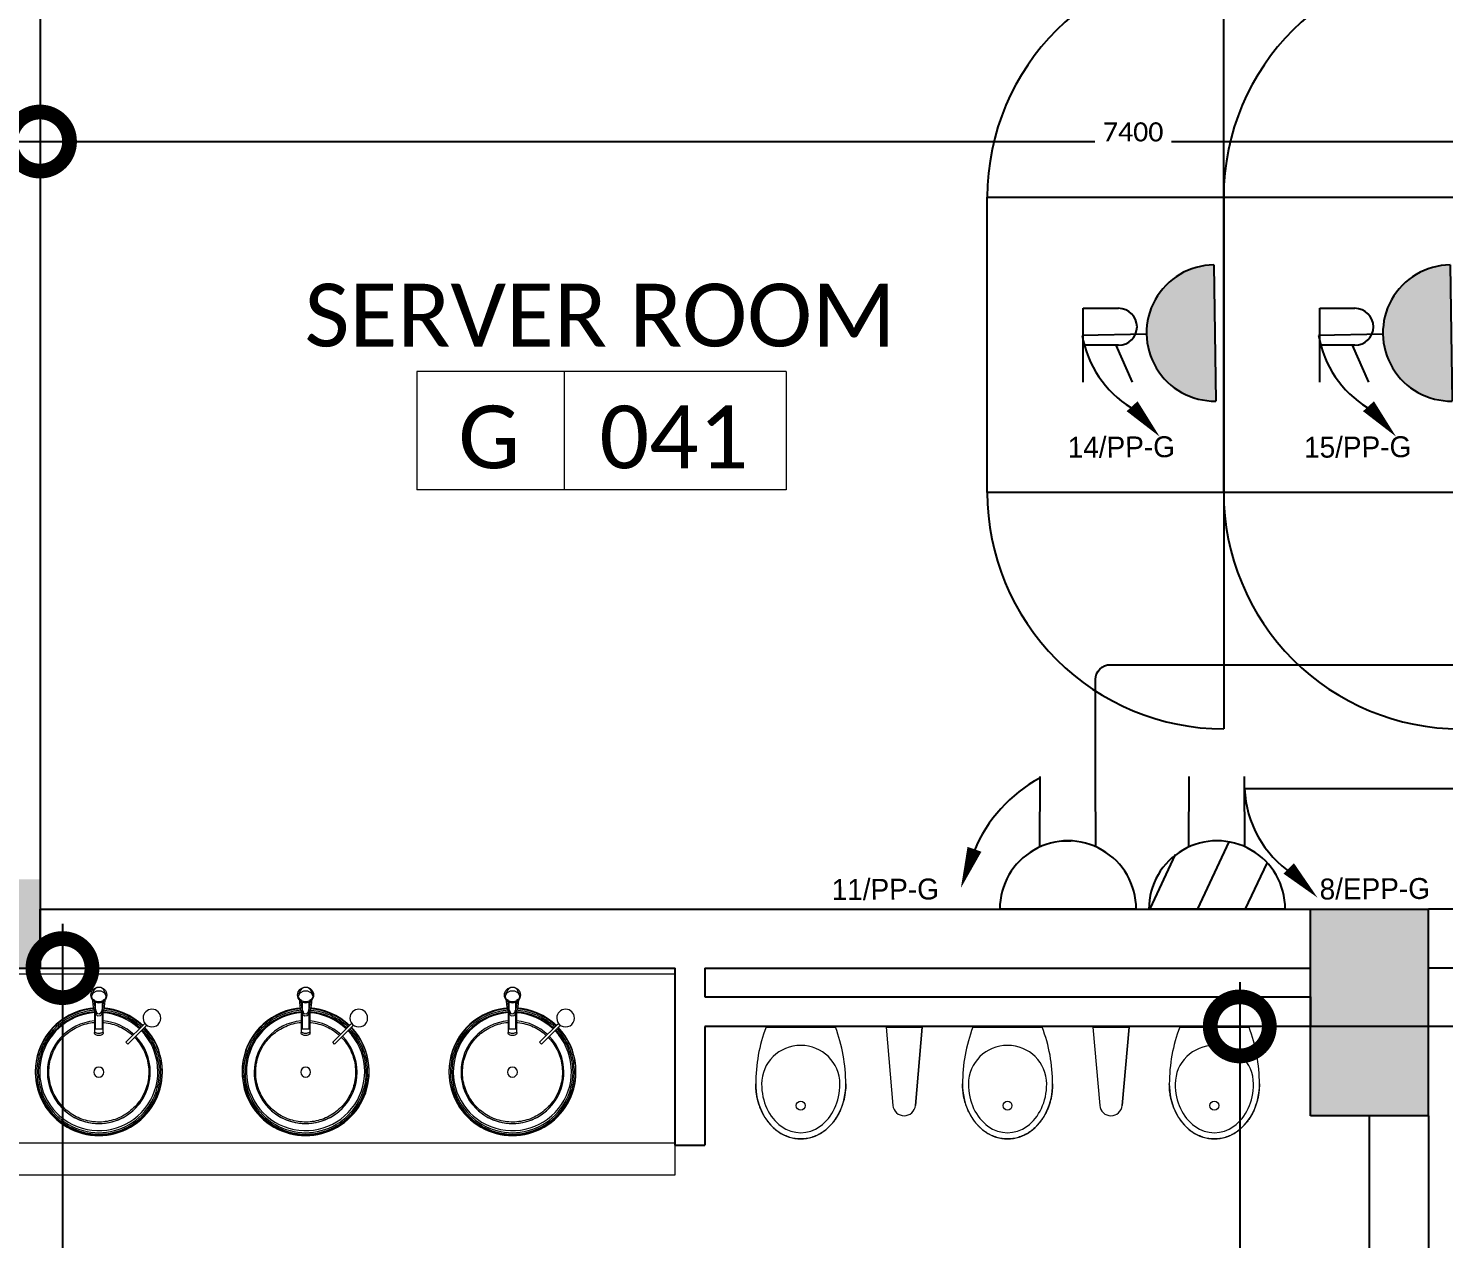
# Model space of a CAD drawing. Header units: metres. Extents: x 15.7 to 112.1, y 4.7 to 71.5.
# Drawn here: x 65.254 to 70.045, y 37.431 to 41.529 of the extents above; entities that cross this region are included whole.
import ezdxf

# ---------------------------------------------------------------- set-up
doc = ezdxf.new("R2010")
doc.units = ezdxf.units.M
doc.set_wipeout_variables(frame=1)
doc.linetypes.add('ECG_Line-Ptrn-Sold', pattern=[9144.001, 9144, -0.001])
doc.layers.get('0').update_dxf_attribs({"color": 3})
doc.layers.add('00', color=252, linetype='Continuous')
doc.layers.add('E-SOCKET', color=3, linetype='Continuous')
for name, color, linetype, lineweight in [('A-DETL-GENF', 92, 'Continuous', 13), ('A-DETL-GENF-HDLN', 1, 'Continuous', 13), ('A-DIM', 7, 'Continuous', 5), ('A-FIXT', 1, 'Continuous', 9), ('A-FURN', 1, 'Continuous', 9), ('A-TEXT', 7, 'ECG_Line-Ptrn-Sold', 13), ('E-ELEC-EQPM', 71, 'Continuous', 25)]:
    doc.layers.add(name, color=color, linetype=linetype, lineweight=lineweight)
doc.styles.add('Calibri', font='calibri.ttf', dxfattribs={"height": 0.212639})
doc.dimstyles.new('ECG_Dimn-Detl-100', dxfattribs={"dimscale": 0.3048, "dimtxt": 0.25, "dimasz": 1.312336, "dimexe": 0.492126, "dimexo": 0.0625, "dimgap": 0, "dimtad": 1, "dimdec": 0, "dimlfac": 1000, "dimzin": 0, "dimdsep": 46, "dimtxsty": 'Calibri', "dimblk1": 'DOTSMALL', "dimblk2": 'DOTSMALL', "dimsah": 1, "dimcen": 0.09, "dimdle": 0.492126, "dimazin": 0, "dimtfac": 1, "dimtdec": 4, "dimtix": 1, "dimtmove": 0, "dimatfit": 3, "dimfxl": 0.492126, "dimfxlon": 1, "dimtvp": 1, "dimtolj": 1, "dimtzin": 0, "dimarcsym": 2})
doc.dimstyles.new('ECG_Dimn-Detl-100_1', dxfattribs={"dimscale": 0.3048, "dimtxt": 0.25, "dimasz": 1.312336, "dimexe": 0.492126, "dimexo": 0.0625, "dimgap": 0, "dimtad": 1, "dimdec": 0, "dimlfac": 1000, "dimzin": 0, "dimdsep": 46, "dimtxsty": 'Calibri', "dimblk1": 'DOTSMALL', "dimblk2": 'DOTSMALL', "dimsah": 1, "dimcen": 0.09, "dimdle": 0.492126, "dimazin": 0, "dimtfac": 1, "dimtdec": 4, "dimtix": 1, "dimtmove": 2, "dimatfit": 3, "dimfxl": 0.492126, "dimfxlon": 1, "dimtvp": 1, "dimtolj": 1, "dimtzin": 0, "dimarcsym": 2})

# ---------------------------------------------------------------- blocks, each defined once
blk = doc.blocks.new('Urinal _2_ - Urinal _2_-2106171-GROUND FLOOR PLAN')
at = {"layer": 'A-FIXT'}
for p, q in [((0.1174, 0.0026), (-0.1174, 0.0026)), ((-0.1174, 0.0026), (0.1174, 0.0026))]:
    blk.add_line(p, q, dxfattribs=at)
blk.add_circle((0, 0.2683), 0.015, dxfattribs=at)
for centre, start, end in [((0.3924, 0.195), 180, 200.6739), ((0.3924, 0.195), 180, 200.6739), ((-0.3924, 0.195), 339.3261, 0), ((-0.3924, 0.195), 339.3261, 0)]:
    blk.add_arc(centre, 0.5449, start, end, dxfattribs=at)
for major_axis, ratio, start_param, end_param in [((0, 0.1862), 0.819068, 4.712389, 7.853982), ((0, 0.165), 0.80303, 4.712389, 7.853982), ((0.1325, 0), 0.987707, 3.141593, 6.283185)]:
    blk.add_ellipse((0, 0.195), major_axis=major_axis, ratio=ratio, start_param=start_param, end_param=end_param, dxfattribs=at)
blk.add_open_spline([(-0.1525, 0.195), (-0.1525, 0.2046), (-0.1516, 0.2186), (-0.1487, 0.2369), (-0.1457, 0.2504), (-0.1419, 0.2637), (-0.1372, 0.2766), (-0.1318, 0.2889), (-0.1256, 0.3009), (-0.1187, 0.3122), (-0.1112, 0.3227), (-0.1029, 0.3326), (-0.0941, 0.3417), (-0.0848, 0.3499), (-0.075, 0.3573), (-0.0647, 0.3638), (-0.0548, 0.3689), (-0.0454, 0.3728), (-0.0365, 0.3759), (-0.0275, 0.3783), (-0.0184, 0.3799), (-0.0093, 0.3809), (0, 0.3813), (0.0093, 0.3809), (0.0184, 0.3799), (0.0275, 0.3783), (0.0365, 0.3759), (0.0454, 0.3728), (0.0541, 0.3692), (0.0626, 0.3649), (0.0709, 0.3599), (0.079, 0.3544), (0.0867, 0.3483), (0.0941, 0.3417), (0.1012, 0.3344), (0.1079, 0.3267), (0.1142, 0.3185), (0.1201, 0.3099), (0.1256, 0.3008), (0.1306, 0.2913), (0.1351, 0.2816), (0.1391, 0.2715), (0.1427, 0.2611), (0.1457, 0.2504), (0.1482, 0.2396), (0.1501, 0.2287), (0.1519, 0.2139), (0.1525, 0.2026), (0.1525, 0.195)], degree=3, knots=[-1, -1, -1, -1, -0.951923, -0.927885, -0.903846, -0.879808, -0.855769, -0.831731, -0.807692, -0.783654, -0.759615, -0.735577, -0.711538, -0.6875, -0.663462, -0.639423, -0.615385, -0.596154, -0.576923, -0.557692, -0.538462, -0.519231, -0.5, -0.480769, -0.461538, -0.442308, -0.423077, -0.403846, -0.384615, -0.365385, -0.346154, -0.326923, -0.307692, -0.288462, -0.269231, -0.25, -0.230769, -0.211538, -0.192308, -0.173077, -0.153846, -0.134615, -0.115385, -0.096154, -0.076923, -0.057692, -0.038462, 0, 0, 0, 0], dxfattribs=at)
blk = doc.blocks.new('Urinal Screen _1_ - Urinal Screen _1_-2082310-GROUND FLOOR PLAN')
at = {"layer": 'A-FIXT'}
for p, q in [((0.0612, -0.0001), (-0.0612, -0.0001)), ((-0.0612, -0.0001), (-0.038, -0.2652)), ((-0.0612, -0.0001), (0.0612, -0.0001)), ((-0.0612, -0.0001), (-0.038, -0.2652)), ((0.038, -0.2652), (0.0612, -0.0001)), ((0.0612, -0.0001), (0.038, -0.2652))]:
    blk.add_line(p, q, dxfattribs=at)
blk.add_arc((0, -0.2618), 0.0382, 185, 355, dxfattribs=at)
blk.add_arc((0, -0.2618), 0.0382, 185, 355, dxfattribs=at)
blk = doc.blocks.new('ECG_Sink with Soap Dispenser - H- HAND RINSE SET-2485049-GROUND FLOOR PLAN')
at = {"layer": 'A-FIXT'}
for p, q in [((0.1109, 0.3433), (0.1109, 0.3383)), ((0.1112, 0.3415), (0.1109, 0.3433)), ((0.1109, 0.3383), (0.1109, 0.2669)), ((0.1409, 0.3433), (0.1406, 0.3415)), ((0.1409, 0.3383), (0.1409, 0.3433)), ((0.1409, 0.2669), (0.1409, 0.3383)), ((0.1139, 0.3289), (0.1139, 0.2391)), ((0.1379, 0.3289), (0.1139, 0.3289)), ((0.1379, 0.2391), (0.1379, 0.3289)), ((0.1109, 0.2469), (0.1109, 0.2421)), ((0.1202, 0.2765), (0.1201, 0.2769)), ((0.1315, 0.2767), (0.1316, 0.2771)), ((0.1021, 0.2132), (0.1075, 0.2009)), ((0.1109, 0.233), (0.1108, 0.234)), ((0.1109, 0.2344), (0.1109, 0.2331)), ((0.1409, 0.2331), (0.1409, 0.2344)), ((0.141, 0.234), (0.141, 0.233)), ((0.1443, 0.2009), (0.1497, 0.2132))]:
    blk.add_line(p, q, dxfattribs=at)
at = {"layer": 'A-FIXT', "flags": 128}
for points in [[(0.3358, 0.4759), (0.3356, 0.4843), (0.3351, 0.4927), (0.3343, 0.501), (0.3331, 0.5093), (0.3316, 0.5176), (0.3298, 0.5258), (0.3276, 0.5339), (0.3251, 0.5419), (0.3223, 0.5498), (0.3192, 0.5576), (0.3158, 0.5653), (0.3121, 0.5728), (0.308, 0.5802), (0.3037, 0.5874), (0.2991, 0.5944), (0.2942, 0.6012), (0.2891, 0.6079), (0.2837, 0.6143), (0.278, 0.6205), (0.2721, 0.6264), (0.266, 0.6322), (0.2596, 0.6376), (0.253, 0.6429), (0.2463, 0.6478), (0.2393, 0.6525), (0.2321, 0.6569), (0.2248, 0.661), (0.2173, 0.6648), (0.2097, 0.6683), (0.202, 0.6715), (0.1941, 0.6744), (0.1861, 0.6769), (0.178, 0.6792), (0.1698, 0.6811), (0.1616, 0.6827), (0.1533, 0.684), (0.1449, 0.6849), (0.1366, 0.6855), (0.1282, 0.6857), (0.1198, 0.6857), (0.1114, 0.6853), (0.103, 0.6845), (0.0947, 0.6834), (0.0864, 0.682), (0.0782, 0.6803), (0.0701, 0.6782), (0.0621, 0.6758), (0.0541, 0.6731), (0.0463, 0.6701), (0.0386, 0.6667), (0.031, 0.6631), (0.0236, 0.6591), (0.0164, 0.6549), (0.0093, 0.6504), (0.0024, 0.6456), (-0.0043, 0.6405), (-0.0108, 0.6352), (-0.017, 0.6296), (-0.023, 0.6237), (-0.0288, 0.6177), (-0.0344, 0.6114), (-0.0397, 0.6048), (-0.0447, 0.5981), (-0.0494, 0.5912), (-0.0539, 0.5841), (-0.0581, 0.5768), (-0.062, 0.5694), (-0.0656, 0.5618), (-0.0689, 0.5541), (-0.0718, 0.5462), (-0.0745, 0.5382), (-0.0768, 0.5302), (-0.0788, 0.522), (-0.0805, 0.5138), (-0.0818, 0.5055), (-0.0829, 0.4972), (-0.0835, 0.4888), (-0.0839, 0.4804), (-0.0839, 0.4759)], [(-0.0431, 0.4759), (-0.043, 0.4827), (-0.0426, 0.4894), (-0.0419, 0.4961), (-0.041, 0.5028), (-0.0398, 0.5095), (-0.0383, 0.5161), (-0.0366, 0.5226), (-0.0346, 0.5291), (-0.0323, 0.5355), (-0.0298, 0.5417), (-0.027, 0.5479), (-0.024, 0.554), (-0.0208, 0.5599), (-0.0173, 0.5657), (-0.0136, 0.5714), (-0.0097, 0.5769), (-0.0055, 0.5822), (-0.0012, 0.5874), (0.0034, 0.5924), (0.0081, 0.5972), (0.0131, 0.6018), (0.0182, 0.6062), (0.0235, 0.6104), (0.029, 0.6144), (0.0346, 0.6182), (0.0403, 0.6217), (0.0462, 0.625), (0.0523, 0.6281), (0.0584, 0.6309), (0.0647, 0.6335), (0.071, 0.6358), (0.0774, 0.6379), (0.084, 0.6397), (0.0905, 0.6412), (0.0972, 0.6425), (0.1039, 0.6435), (0.1106, 0.6443), (0.1173, 0.6447), (0.1241, 0.645), (0.1308, 0.6449), (0.1376, 0.6446), (0.1443, 0.644), (0.151, 0.6431), (0.1577, 0.6419), (0.1643, 0.6405), (0.1709, 0.6389), (0.1774, 0.6369), (0.1838, 0.6348), (0.1901, 0.6323), (0.1963, 0.6296), (0.2024, 0.6267), (0.2083, 0.6235), (0.2142, 0.6201), (0.2199, 0.6165), (0.2254, 0.6126), (0.2308, 0.6085), (0.236, 0.6042), (0.2411, 0.5997), (0.2459, 0.595), (0.2506, 0.5901), (0.255, 0.585), (0.2593, 0.5798), (0.2634, 0.5743), (0.2672, 0.5688), (0.2708, 0.5631), (0.2741, 0.5572), (0.2773, 0.5512), (0.2802, 0.5451), (0.2828, 0.5389), (0.2852, 0.5325), (0.2873, 0.5261), (0.2892, 0.5196), (0.2908, 0.5131), (0.2922, 0.5064), (0.2933, 0.4998), (0.2941, 0.493), (0.2947, 0.4863), (0.2949, 0.4796), (0.295, 0.4759)], [(-0.0839, 0.4759), (-0.0838, 0.4675), (-0.0833, 0.4591), (-0.0824, 0.4508), (-0.0813, 0.4425), (-0.0798, 0.4342), (-0.0779, 0.426), (-0.0758, 0.4179), (-0.0733, 0.4099), (-0.0705, 0.402), (-0.0674, 0.3942), (-0.064, 0.3865), (-0.0602, 0.379), (-0.0562, 0.3716), (-0.0519, 0.3644), (-0.0473, 0.3574), (-0.0424, 0.3506), (-0.0373, 0.3439), (-0.0319, 0.3375), (-0.0262, 0.3313), (-0.0238, 0.3289)], [(0.0053, 0.3575), (0.0012, 0.3617), (-0.0032, 0.3668), (-0.0075, 0.372), (-0.0115, 0.3775), (-0.0154, 0.383), (-0.019, 0.3887), (-0.0223, 0.3946), (-0.0255, 0.4006), (-0.0283, 0.4067), (-0.031, 0.4129), (-0.0334, 0.4193), (-0.0355, 0.4257), (-0.0374, 0.4322), (-0.039, 0.4387), (-0.0404, 0.4454), (-0.0415, 0.452), (-0.0423, 0.4588), (-0.0428, 0.4655), (-0.0431, 0.4722), (-0.0431, 0.4759)], [(0.1409, 0.2666), (0.1488, 0.2673), (0.1571, 0.2684), (0.1654, 0.2698), (0.1736, 0.2715), (0.1817, 0.2736), (0.1898, 0.276), (0.1977, 0.2787), (0.2055, 0.2817), (0.2132, 0.2851), (0.2208, 0.2887), (0.2282, 0.2927), (0.2355, 0.2969), (0.2425, 0.3014), (0.2494, 0.3062), (0.2561, 0.3113), (0.2626, 0.3166), (0.2688, 0.3222), (0.2749, 0.3281), (0.2807, 0.3341), (0.2862, 0.3404), (0.2915, 0.347), (0.2965, 0.3537), (0.3013, 0.3606), (0.3057, 0.3677), (0.3099, 0.375), (0.3138, 0.3824), (0.3174, 0.39), (0.3207, 0.3977), (0.3236, 0.4056), (0.3263, 0.4136), (0.3286, 0.4216), (0.3306, 0.4298), (0.3323, 0.438), (0.3337, 0.4463), (0.3347, 0.4546), (0.3354, 0.463), (0.3357, 0.4714), (0.3358, 0.4759)], [(0.295, 0.4759), (0.2948, 0.4691), (0.2944, 0.4624), (0.2938, 0.4557), (0.2928, 0.449), (0.2916, 0.4423), (0.2901, 0.4357), (0.2884, 0.4292), (0.2864, 0.4227), (0.2841, 0.4163), (0.2816, 0.4101), (0.2789, 0.4039), (0.2759, 0.3978), (0.2726, 0.3919), (0.2692, 0.3861), (0.2654, 0.3804), (0.2615, 0.3749), (0.2574, 0.3696), (0.253, 0.3644), (0.2485, 0.3594), (0.2437, 0.3546), (0.2388, 0.35), (0.2336, 0.3456), (0.2283, 0.3414), (0.2229, 0.3374), (0.2173, 0.3336), (0.2115, 0.3301), (0.2056, 0.3268), (0.1996, 0.3237), (0.1934, 0.3209), (0.1872, 0.3183), (0.1808, 0.316), (0.1744, 0.3139), (0.1679, 0.3121), (0.1613, 0.3106), (0.1546, 0.3093), (0.148, 0.3083), (0.1412, 0.3075)], [(0.1111, 0.3075), (0.1075, 0.3078), (0.1008, 0.3087), (0.0941, 0.3099), (0.0875, 0.3113), (0.0809, 0.3129), (0.0745, 0.3149), (0.0681, 0.317), (0.0618, 0.3195), (0.0556, 0.3222), (0.0495, 0.3251), (0.0435, 0.3283), (0.0377, 0.3317), (0.032, 0.3353), (0.0264, 0.3392), (0.021, 0.3433), (0.0158, 0.3476), (0.0108, 0.3521)], [(0.1109, 0.3433), (0.1112, 0.3451), (0.1122, 0.3468), (0.1138, 0.3484), (0.1159, 0.3497), (0.1184, 0.3508), (0.1213, 0.3515), (0.1243, 0.3519), (0.1275, 0.3519), (0.1305, 0.3515), (0.1334, 0.3508), (0.1359, 0.3497), (0.138, 0.3484), (0.1396, 0.3468), (0.1406, 0.3451), (0.1409, 0.3433)], [(-0.0179, 0.3231), (-0.0142, 0.3196), (-0.0078, 0.3142), (-0.0012, 0.3089), (0.0056, 0.304), (0.0125, 0.2993), (0.0197, 0.2949), (0.027, 0.2908), (0.0345, 0.287), (0.0421, 0.2835), (0.0499, 0.2803), (0.0578, 0.2774), (0.0657, 0.2749), (0.0738, 0.2726), (0.082, 0.2707), (0.0902, 0.2691), (0.0985, 0.2678), (0.1069, 0.2669), (0.1109, 0.2666)], [(0.1147, 0.2788), (0.1128, 0.2743), (0.1111, 0.2698), (0.1095, 0.2652), (0.1082, 0.2606), (0.1071, 0.2559), (0.1063, 0.2512), (0.1056, 0.2465), (0.1051, 0.2417), (0.1049, 0.237), (0.1048, 0.234)], [(0.1108, 0.234), (0.111, 0.2385), (0.1113, 0.243), (0.1118, 0.2475), (0.1125, 0.252), (0.1134, 0.2564), (0.1145, 0.2608), (0.1158, 0.2651), (0.1173, 0.2695), (0.119, 0.2737), (0.1202, 0.2763)], [(0.1372, 0.2786), (0.1301, 0.2852), (0.1198, 0.2844), (0.1147, 0.2788)], [(0.1167, 0.2791), (0.116, 0.2792), (0.1155, 0.2792), (0.115, 0.2791), (0.1147, 0.2789), (0.1147, 0.2785)], [(0.1147, 0.2785), (0.1147, 0.2781), (0.115, 0.2777), (0.1155, 0.2772), (0.116, 0.2768), (0.1167, 0.2764), (0.1174, 0.2761), (0.1182, 0.2759), (0.1188, 0.2758), (0.1194, 0.2758), (0.1198, 0.276)], [(0.1202, 0.2763), (0.1243, 0.2797), (0.1301, 0.2785), (0.1316, 0.2764)], [(0.1316, 0.2764), (0.1334, 0.2722), (0.1351, 0.2679), (0.1365, 0.2636), (0.1377, 0.2592), (0.1388, 0.2548), (0.1396, 0.2504), (0.1403, 0.2459), (0.1407, 0.2414), (0.1409, 0.2369), (0.141, 0.234)], [(0.1372, 0.2784), (0.1371, 0.278), (0.1368, 0.2776), (0.1364, 0.2771), (0.1358, 0.2767), (0.1351, 0.2764), (0.1344, 0.2761), (0.1337, 0.2759), (0.133, 0.2759), (0.1324, 0.2759), (0.1319, 0.2761)], [(0.1351, 0.2791), (0.1358, 0.2792), (0.1364, 0.2791), (0.1368, 0.279), (0.1371, 0.2787), (0.1372, 0.2784)], [(0.147, 0.234), (0.1469, 0.2388), (0.1465, 0.2436), (0.146, 0.2483), (0.1452, 0.2531), (0.1443, 0.2577), (0.1431, 0.2624), (0.1417, 0.267), (0.1401, 0.2716), (0.1383, 0.2761), (0.1372, 0.2787)], [(0.1066, 0.2302), (0.1024, 0.2249), (0.1009, 0.2188)], [(0.1009, 0.2188), (0.1057, 0.2082), (0.1182, 0.2016), (0.1336, 0.2016), (0.1461, 0.2082), (0.1509, 0.2188)], [(0.1048, 0.234), (0.105, 0.2293), (0.105, 0.2282)], [(0.1413, 0.2329), (0.1314, 0.2363), (0.1205, 0.2363), (0.1105, 0.2329)], [(0.1509, 0.2188), (0.1494, 0.225), (0.1453, 0.2302)], [(0.1468, 0.2282), (0.147, 0.233), (0.147, 0.234)]]:
    blk.add_lwpolyline(points, dxfattribs=at)
at = {"layer": 'A-FIXT'}
blk.add_circle((0.1259, 0.2149), 0.027, dxfattribs=at)
for centre, radius, start, end in [((0.1259, 0.4759), 0.215, 360, 180), ((0.1259, 0.4732), 0.215, 273.1996, 223.8806), ((0.1259, 0.4759), 0.205, 360, 180), ((0.1261, 0.474), 0.2, 273.395, 223.7966), ((0.1259, 0.4759), 0.1741, 360, 180), ((0.1259, 0.4759), 0.1741, 0, 180), ((0.1259, 0.4758), 0.0168, 90, 270), ((0.1259, 0.4758), 0.0168, 270, 90), ((0.1259, 0.4759), 0.215, 180, 224.4833), ((0.1259, 0.4759), 0.205, 180, 224.4677), ((0.1259, 0.4759), 0.1741, 180, 224.3904), ((0.1259, 0.4759), 0.1741, 180, 224.3904), ((0.1259, 0.4759), 0.205, 274.193, 360), ((0.1259, 0.4759), 0.1741, 274.9944, 360), ((0.1259, 0.4759), 0.1741, 274.9944, 360), ((0.1259, 0.4759), 0.215, 274.3633, 360), ((0.1259, 0.4759), 0.1741, 227.0757, 265.0557), ((0.1259, 0.4759), 0.1741, 227.0757, 265.0557), ((0.1259, 0.4732), 0.215, 226.2792, 266.8004), ((0.1259, 0.4759), 0.215, 226.7205, 265.7381), ((0.1259, 0.4759), 0.205, 226.7936, 265.8367), ((0.1265, 0.4745), 0.2, 226.3752, 266.3808), ((0.1259, 0.2088), 0.02, 194.9661, 346.6223)]:
    blk.add_arc(centre, radius, start, end, dxfattribs=at)
for points, knots in [([(0.1409, 0.3383), (0.1409, 0.3387), (0.1407, 0.3394), (0.1397, 0.3405), (0.1381, 0.3415), (0.1353, 0.3427), (0.1307, 0.3436), (0.1246, 0.3439), (0.1189, 0.3433), (0.1153, 0.3422), (0.1133, 0.3413), (0.1124, 0.3407), (0.1117, 0.3401), (0.1111, 0.3393), (0.1109, 0.3386), (0.1109, 0.3383)], [0, 0, 0, 0, 0.066667, 0.133333, 0.2, 0.266667, 0.4, 0.533333, 0.65, 0.766667, 0.825, 0.854167, 0.883333, 0.941667, 1, 1, 1, 1]), ([(0.1105, 0.2329), (0.1104, 0.2327), (0.1103, 0.2322), (0.1102, 0.2318), (0.11, 0.2315), (0.1099, 0.2313), (0.1099, 0.2311), (0.1097, 0.2309), (0.1096, 0.2307), (0.1095, 0.2305), (0.1094, 0.2304), (0.1092, 0.2302), (0.1091, 0.23), (0.1089, 0.2299), (0.1087, 0.2298), (0.1085, 0.2296), (0.1083, 0.2296), (0.1081, 0.2295), (0.1079, 0.2295), (0.1076, 0.2295), (0.1072, 0.2296), (0.1069, 0.2298), (0.1067, 0.23), (0.1066, 0.2302)], [0, 0, 0, 0, 0.142857, 0.214286, 0.25, 0.285714, 0.321429, 0.357143, 0.392857, 0.428571, 0.464286, 0.5, 0.535714, 0.571429, 0.607143, 0.642857, 0.678571, 0.714286, 0.75, 0.785714, 0.857143, 0.928571, 1, 1, 1, 1]), ([(0.1453, 0.2302), (0.1452, 0.23), (0.1449, 0.2298), (0.1446, 0.2296), (0.1442, 0.2295), (0.1439, 0.2295), (0.1437, 0.2295), (0.1435, 0.2296), (0.1433, 0.2296), (0.1431, 0.2297), (0.1429, 0.2299), (0.1428, 0.23), (0.1426, 0.2302), (0.1424, 0.2304), (0.1423, 0.2305), (0.1422, 0.2307), (0.1421, 0.2309), (0.142, 0.2311), (0.1419, 0.2313), (0.1418, 0.2315), (0.1417, 0.2318), (0.1415, 0.2322), (0.1414, 0.2327), (0.1413, 0.2329)], [0, 0, 0, 0, 0.071429, 0.142857, 0.214286, 0.25, 0.285714, 0.321429, 0.357143, 0.392857, 0.419643, 0.446429, 0.5, 0.535714, 0.571429, 0.607143, 0.642857, 0.678571, 0.714286, 0.75, 0.785714, 0.857143, 1, 1, 1, 1])]:
    blk.add_open_spline(points, degree=3, knots=knots, dxfattribs=at)
blk = doc.blocks.new('Soap Dispenser1 - G-Soap Dispenser 2-2485012-GROUND FLOOR PLAN')
at = {"layer": 'A-FURN'}
for p, q in [((0.0277, 0.3784), (-0.0362, 0.3146)), ((-0.0298, 0.3082), (0.0341, 0.3721)), ((0.0277, 0.3784), (0.0341, 0.3721))]:
    blk.add_line(p, q, dxfattribs=at)
for start, end in [(360, 180), (180, 360)]:
    blk.add_arc((-0.054, 0.2904), 0.03, start, end, dxfattribs=at)
blk.add_open_spline([(-0.0344, 0.3131), (-0.0346, 0.3133), (-0.035, 0.3136), (-0.0355, 0.314), (-0.036, 0.3144), (-0.0362, 0.3145), (-0.0362, 0.3146)], degree=3, knots=[0.6666667, 0.6666667, 0.6666667, 0.6666667, 0.7222222, 0.7916667, 0.8611111, 1, 1, 1, 1], dxfattribs=at)
blk.add_open_spline([(-0.0298, 0.3082), (-0.0298, 0.3082), (-0.0299, 0.3082), (-0.03, 0.3084), (-0.0302, 0.3087), (-0.0305, 0.309), (-0.0308, 0.3095), (-0.0311, 0.3098), (-0.0312, 0.31)], degree=3, dxfattribs=at)
blk = doc.blocks.new('ECG_Counter Top-02 - 600mm x 2400mm Long-2636037-GROUND FLOOR PLAN')
at = {"layer": 'A-FURN'}
for p, q in [((2.1268, 0.85), (-1.1161, 0.85)), ((-1.1161, 0.85), (-1.1161, 0.15)), ((2.1268, 0.15), (2.1268, 0.85)), ((2.1268, 0.7416), (-1.1161, 0.7416)), ((-1.1161, 0.7416), (-1.1161, 0.15)), ((2.1268, 0.15), (2.1268, 0.7416)), ((2.1268, 0.169), (-1.1161, 0.169))]:
    blk.add_line(p, q, dxfattribs=at)
blk = doc.blocks.new('ECG_G-Tag-Room - ECG_G-Tag-Room-Engl-1568319-GROUND FLOOR PLAN')
at = {"layer": 'A-TEXT'}
for p, q in [((-0.00625, 0), (-0.00625, -0.004)), ((0.00625, 0), (-0.00625, 0)), ((-0.00125, -0.004), (-0.00125, 0)), ((0.00625, 0), (0.00625, -0.004)), ((0.00625, -0.004), (-0.00625, -0.004))]:
    blk.add_line(p, q, dxfattribs=at)
blk = doc.blocks.new('_DotSmall')
at = {"color": 0, "linetype": 'ByBlock', "const_width": 0.5}
blk.add_lwpolyline([(-0.0625, 0, 1), (0.0625, 0, 1)], format="xyb", close=True, dxfattribs=at)
blk = doc.blocks.new('DS')
h = blk.add_hatch()
h.set_pattern_fill('ANSI31', color=3)
h.set_pattern_definition([(45, (-2469.6962, 715.3544), (-2.245064, 2.245064), [])])
h.paths.add_polyline_path([(0.1949, 0.1237), (0.1552, 0.1711), (0.1123, 0.2019), (0.0499, 0.2256), (-0.025, 0.2297), (-0.0695, 0.2204), (-0.1259, 0.1936), (-0.167, 0.1595), (-0.2022, 0.1115), (-0.2222, 0.0624), (-0.2307, 0), (0.2293, 0), (0.2293, 0.0256), (0.2175, 0.0773)])
edge = h.paths.add_edge_path()
edge.add_line((0.1949, 0.1237), (0.2175, 0.0773))
edge.add_line((0.2293, 0), (-0.2307, 0))
edge.add_line((-0.1259, 0.1936), (-0.0695, 0.2204))
at = {"color": 3}
blk.add_wipeout([(-0.2307, 0), (-0.2222, 0.0624), (-0.2022, 0.1115), (-0.167, 0.1595), (-0.1259, 0.1936), (-0.0695, 0.2204), (-0.025, 0.2297), (0.0499, 0.2256), (0.1123, 0.2019), (0.1552, 0.1711), (0.1949, 0.1237), (0.2175, 0.0773), (0.2293, 0.0256), (0.2293, 0)], dxfattribs=at)
at = {"layer": 'E-SOCKET', "color": 3}
for points in [[(-0.0951, 0.2109), (-0.0939, 0.4489)], [(0.0944, 0.2109), (0.0932, 0.4489)], [(0.2307, 0), (-0.2307, 0)]]:
    blk.add_lwpolyline(points, dxfattribs=at)
blk.add_arc((0, 0.0004), 0.2307, 359.9102, 180.0898, dxfattribs=at)
blk = doc.blocks.new('EDS')
h = blk.add_hatch()
h.set_pattern_fill('ANSI31', color=3, scale=0.04614, angle=20)
h.set_pattern_definition([(65, (-0.00138, 0.00036), (-0.13277, 0.06191), [])])
h.paths.add_polyline_path([(0.2293, 0.0004, 1.001569), (-0.2321, 0.0004)])
at = {"layer": 'E-SOCKET', "color": 3}
for points in [[(-0.0951, 0.2109), (-0.0939, 0.4489)], [(0.0944, 0.2109), (0.0932, 0.4489)], [(0.2307, 0), (-0.2307, 0)]]:
    blk.add_lwpolyline(points, dxfattribs=at)
blk.add_arc((0, 0.0004), 0.2307, 359.9102, 180.0898, dxfattribs=at)
blk = doc.blocks.new('ECG_DATA_RACK  42U _ 1000X800 - with Two Door open - DATA RACK 1000X800 42U-V160-GROUND FLOOR PLAN - LOW CURRENT  SYSTEMS')
at = {"layer": 'A-DETL-GENF', "color": 162, "lineweight": 25}
for p, q in [((-401, 500), (-401, 1300)), ((-401, -500), (-401, 500)), ((-401, 500), (399, 500)), ((399, 500), (399, -500)), ((-92.4, 126.3), (-36.9, 1.5)), ((74.1, 126.3), (74.1, -123.7)), ((-45.1, 1.5), (74.1, 1.5)), ((74.1, -123.7), (-45.1, -123.7)), ((-401, -500), (-401, -1300)), ((399, -500), (-401, -500))]:
    blk.add_line(p, q, dxfattribs=at)
blk.add_arc((-45.1, -61.1), 62.6, 90, 270, dxfattribs=at)
at = {"layer": 'A-DETL-GENF-HDLN', "color": 162, "lineweight": 25}
for centre, start, end in [((-401, 500), 360, 90), ((-401, -500), 270, 360)]:
    blk.add_arc(centre, 800, start, end, dxfattribs=at)
blk = doc.blocks.new('PS')
at = {"layer": 'E-SOCKET'}
h = blk.add_hatch(color=3, dxfattribs=at)
h.dxf.hatch_style = 1
h.paths.add_polyline_path([(0.2308, 0.03, 1.001569), (-0.2306, 0.03)])
at = {"layer": 'E-SOCKET', "color": 3}
for points in [[(-0.0003, 0.2612), (-0.0014, 0.479)], [(0.2308, 0.03), (-0.2306, 0.03)]]:
    blk.add_lwpolyline(points, dxfattribs=at)
blk.add_arc((0.0001, 0.0304), 0.2307, 359.9102, 180.0898, dxfattribs=at)

msp = doc.modelspace()

# ---------------------------------------------------------------- hatches: boundary and pattern name
at = {"layer": '00'}
for points in [[(64.1939, 38.3473), (65.2939, 38.3473), (65.2939, 38.6473), (65.1939, 38.6473), (65.1939, 38.4973), (61.5939, 38.4973), (61.5939, 38.6473), (61.4939, 38.6473), (61.4939, 38.3473), (63.8939, 38.3473)], [(69.5939, 37.8473), (69.9939, 37.8473), (69.9939, 38.5473), (69.5939, 38.5473), (69.5939, 38.3473)]]:
    msp.add_hatch(color=256, dxfattribs=at).paths.add_polyline_path(points, flags=0)

# ---------------------------------------------------------------- linework, layer by layer
at = {"color": 1}
for points, format in [([(72.2444, 41.2121), (72.2444, 39.0047, -0.41415), (72.1944, 38.9547), (69.3713, 38.9541)], "xyb"), ([(69.618, 38.5857, 0, 0.05, 0), (69.5204, 38.6847, 0.05, 0.05, 0)], "xyseb")]:
    msp.add_lwpolyline(points, format=format, dxfattribs=at)
msp.add_lwpolyline([(68.4108, 38.6185, 0, 0.05, 0), (68.4568, 38.7496, 0.05, 0.05, 0)], format="xyseb")
msp.add_arc((69.735, 38.9689), 0.364, 182.3371, 235.9426, dxfattribs=at)
at = {"layer": '00'}
for p, q in [((65.2939, 42.3473), (65.2939, 38.3473)), ((65.2939, 38.5473), (69.5939, 38.5473)), ((65.2939, 38.3473), (65.2939, 38.5473)), ((69.5939, 38.3473), (69.5939, 38.5473)), ((69.5939, 38.5473), (69.9939, 38.5473)), ((72.6939, 38.5473), (69.9939, 38.5473)), ((69.9939, 38.3473), (69.9939, 38.5473)), ((64.1939, 38.3473), (67.4439, 38.3473)), ((67.4439, 37.7473), (67.4439, 38.3473)), ((67.5439, 38.3473), (69.5939, 38.3473)), ((67.5439, 38.3473), (67.5439, 38.2499)), ((69.5939, 37.8473), (69.5939, 38.3473)), ((72.6939, 38.3473), (69.9939, 38.3473)), ((69.9939, 37.8473), (69.9939, 38.3473)), ((67.5439, 38.2499), (69.5939, 38.2499)), ((69.5939, 38.2499), (69.5939, 38.1499)), ((67.5439, 38.1499), (67.5439, 37.7473)), ((69.5939, 38.1499), (67.5439, 38.1499)), ((69.9939, 37.8473), (69.5939, 37.8473)), ((69.7939, 33.8973), (69.7939, 37.8473)), ((69.9939, 37.8473), (69.7939, 37.8473)), ((69.9939, 37.8473), (69.9939, 33.0973)), ((67.4439, 37.7473), (67.5439, 37.7473))]:
    msp.add_line(p, q, dxfattribs=at)

# ---------------------------------------------------------------- block references
at = {"color": 1}
msp.add_blockref('EDS', (69.2779, 38.547), dxfattribs=at)
at = {"layer": '00', "xscale": 99.99999999999993, "yscale": 99.99999999999993, "zscale": 99.99999999999993}
msp.add_blockref('ECG_G-Tag-Room - ECG_G-Tag-Room-Engl-1568319-GROUND FLOOR PLAN', (67.1945, 40.3669), dxfattribs=at)
at = {"layer": '00', "rotation": 180}
for name, p in [('ECG_Counter Top-02 - 600mm x 2400mm Long-2636037-GROUND FLOOR PLAN', (66.3277, 38.4973)), ('ECG_Sink with Soap Dispenser - H- HAND RINSE SET-2485049-GROUND FLOOR PLAN', (65.6189, 38.4709)), ('ECG_Sink with Soap Dispenser - H- HAND RINSE SET-2485049-GROUND FLOOR PLAN', (66.3189, 38.4709)), ('ECG_Sink with Soap Dispenser - H- HAND RINSE SET-2485049-GROUND FLOOR PLAN', (67.0189, 38.4709)), ('Soap Dispenser1 - G-Soap Dispenser 2-2485012-GROUND FLOOR PLAN', (65.6189, 38.4684)), ('Soap Dispenser1 - G-Soap Dispenser 2-2485012-GROUND FLOOR PLAN', (66.3189, 38.4684)), ('Soap Dispenser1 - G-Soap Dispenser 2-2485012-GROUND FLOOR PLAN', (67.0189, 38.4684)), ('Urinal _2_ - Urinal _2_-2106171-GROUND FLOOR PLAN', (67.8688, 38.1499)), ('Urinal _2_ - Urinal _2_-2106171-GROUND FLOOR PLAN', (68.5688, 38.1499)), ('Urinal _2_ - Urinal _2_-2106171-GROUND FLOOR PLAN', (69.2688, 38.1499))]:
    msp.add_blockref(name, p, dxfattribs=at)
at = {"layer": '00'}
for p in [(68.2188, 38.1473), (68.9188, 38.1473)]:
    msp.add_blockref('Urinal Screen _1_ - Urinal Screen _1_-2082310-GROUND FLOOR PLAN', p, dxfattribs=at)
at = {"layer": 'E-ELEC-EQPM', "color": 162, "xscale": 0.001, "yscale": 0.001, "zscale": 0.001, "rotation": 180}
for p in [(68.8993, 40.4574), (69.6993, 40.4574)]:
    msp.add_blockref('ECG_DATA_RACK  42U _ 1000X800 - with Two Door open - DATA RACK 1000X800 42U-V160-GROUND FLOOR PLAN - LOW CURRENT  SYSTEMS', p, dxfattribs=at)

# ---------------------------------------------------------------- texts
for s, p in [('14/PP-G', (68.7725, 40.0751)), ('15/PP-G', (69.5725, 40.0751)), ('11/PP-G', (67.9737, 38.5776))]:
    msp.add_text(s, height=0.07079, rotation=0.3451).set_placement(p)
at = {"color": 1}
msp.add_text('8/EPP-G', height=0.07079, rotation=0.3451, dxfattribs=at).set_placement((69.6252, 38.5794))
at = {"layer": '00', "attachment_point": 2, "line_spacing_factor": 1.156427, "style": 'Calibri'}
for s, insert, char_height, width in [('SERVER ROOM', (67.1897, 40.6645), 0.212639, 2.43), ('\\fCalibri|b0|i0|c178|p34|;G', (66.8142, 40.252), 0.212639, 0.255), ('041', (67.4397, 40.252), 0.21264, 0.612)]:
    msp.add_mtext(s, dxfattribs=dict(at, insert=insert, char_height=char_height, width=width))

# ---------------------------------------------------------------- dimensions: what is measured, and where the dimension line sits
at = {"layer": 'A-DIM'}
msp.add_linear_dim(base=(72.6939, 41.1458), p1=(65.2939, 41.2958), p2=(72.6939, 41.2958), dimstyle='ECG_Dimn-Detl-100', override={"dimpost": '<>', "dimfxl": 7.4}, dxfattribs=at).render()
msp.add_linear_dim(base=(65.3699, 35.6473), p1=(65.2199, 38.3473), p2=(65.5199, 35.6473), angle=90, dimstyle='ECG_Dimn-Detl-100', override={"dimpost": '<>', "dimfxl": 2.716616}, dxfattribs=at).render()
msp.add_linear_dim(base=(69.3547, 33.8973), p1=(69.5047, 38.1499), p2=(69.5047, 33.8973), angle=90, location=(69.2019, 35.9622), text_rotation=90, dimstyle='ECG_Dimn-Detl-100_1', override={"dimpost": '<>', "dimfxl": 4.252611}, dxfattribs=at).render()

# ---------------------------------------------------------------- next in the draw order: block references
at = {"color": 1}
msp.add_blockref('DS', (68.7734, 38.547), dxfattribs=at)

# ---------------------------------------------------------------- next in the draw order: linework, layer by layer
msp.add_lwpolyline([(68.8665, 38.9959), (68.8665, 39.3246, -0.414214), (68.9165, 39.3746), (72.087, 39.3746, 0.414214), (72.137, 39.4246), (72.137, 41.6424, -0.414214), (72.187, 41.6924), (72.2258, 41.6924)], format="xyb")
msp.add_arc((68.9154, 38.5544), 0.497, 118.5976, 157.438)

# ---------------------------------------------------------------- next in the draw order: block references
at = {"color": 1, "rotation": 90.86761335019084}
for p in [(69.3003, 40.498), (70.1003, 40.498)]:
    msp.add_blockref('PS', p, dxfattribs=at)

# ---------------------------------------------------------------- next in the draw order: linework, layer by layer
for points in [[(69.0838, 40.1466, 0, 0.05, 0), (68.9904, 40.2496, 0.05, 0.05, 0)], [(69.8838, 40.1466, 0, 0.05, 0), (69.7904, 40.2496, 0.05, 0.05, 0)]]:
    msp.add_lwpolyline(points, format="xyseb")
for centre in [(69.1744, 40.5503), (69.9744, 40.5503)]:
    msp.add_arc(centre, 0.3582, 189.7984, 238.3552)

doc.saveas('drawing.dxf')
